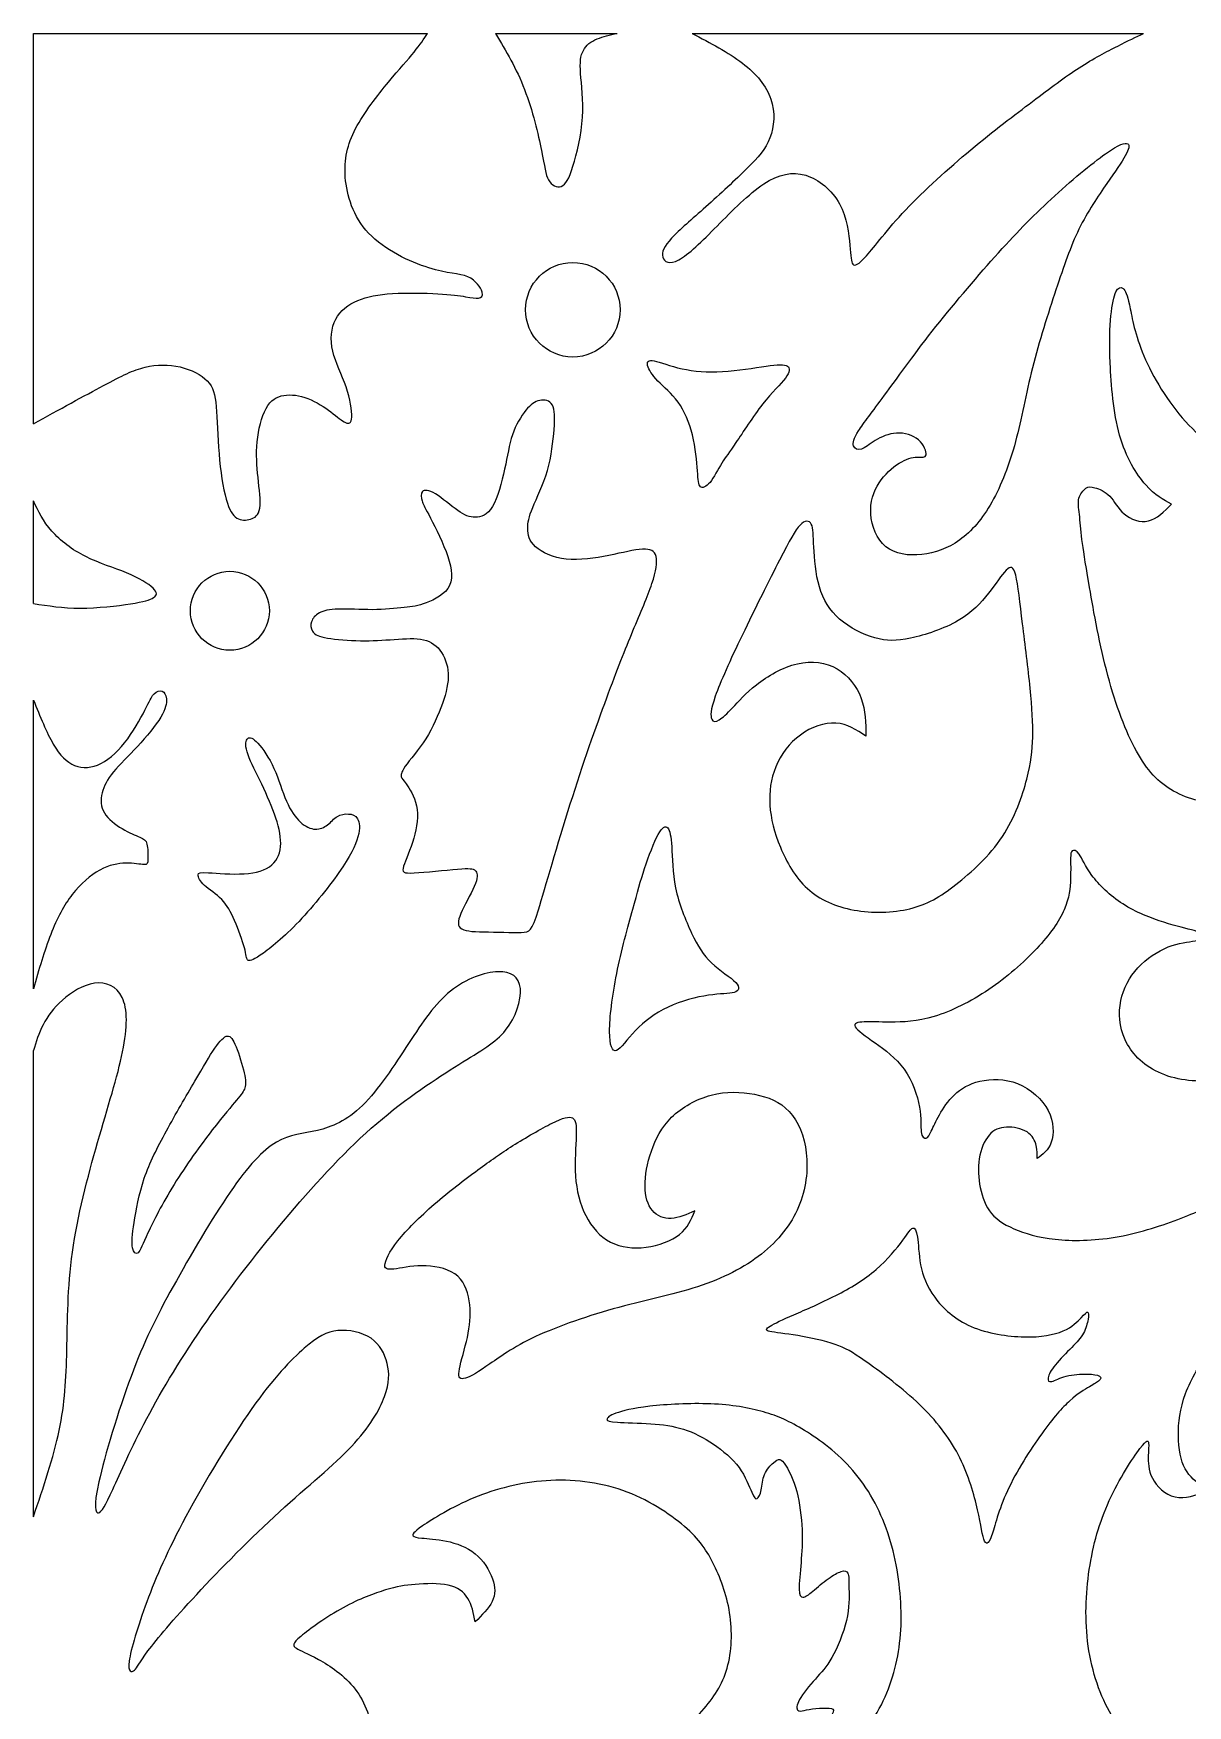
# Model space of a CAD drawing. Header units: millimetres. Extents: x 142 to 455, y 14 to 407.
# Drawn here: x 211.4 to 287.1, y 216.5 to 326.2 of the extents above; entities that cross this region are included whole.
import ezdxf

# ---------------------------------------------------------------- set-up
doc = ezdxf.new("R2010")
doc.units = ezdxf.units.MM
doc.layers.add('Default', color=7, linetype='Continuous')
doc.layers.add('DV1_Layer_1', color=7, linetype='Continuous')

# ---------------------------------------------------------------- blocks, each defined once
blk = doc.blocks.new('SE')
at = {"layer": 'DV1_Layer_1', "color": 7, "linetype": 'Continuous'}
for centre, radius in [((246.79, 308.07), 3.1), ((224.3, 288.33), 2.59)]:
    blk.add_circle(centre, radius, dxfattribs=at)
for points, knots in [([(211.42, 300.59), (211.42, 300.59), (211.42, 326.19), (211.42, 326.19), (237.26, 326.19), (237.26, 326.19)], [0, 0, 0, 0, 0.333333, 0.333333, 1, 1, 1, 1]), ([(211.42, 300.59), (213.11, 301.52), (214.8, 302.45), (216.01, 303.1), (217.23, 303.75), (217.97, 304.12), (218.74, 304.3), (219.51, 304.49), (220.31, 304.49), (221.04, 304.32), (221.77, 304.15), (222.43, 303.8), (222.82, 303.4), (223.21, 302.99), (223.34, 302.52), (223.41, 301.71), (223.48, 300.91), (223.5, 299.76), (223.59, 298.63), (223.68, 297.49), (223.86, 296.36), (224.06, 295.64), (224.26, 294.91), (224.48, 294.58), (224.76, 294.41), (225.04, 294.25), (225.37, 294.25), (225.94, 294.42), (226.18, 294.59), (226.26, 295.06), (226.33, 295.54), (226.23, 296.31), (226.07, 297.83), (226.01, 298.59), (226.09, 299.4), (226.17, 300.21), (226.38, 301.06), (226.68, 301.6), (226.98, 302.15), (227.37, 302.38), (227.84, 302.45), (228.31, 302.53), (228.87, 302.46), (229.42, 302.25), (229.97, 302.03), (230.51, 301.68), (231.35, 301.05), (231.65, 300.78), (232.11, 300.56), (232.27, 300.62), (232.29, 301.03), (232.31, 301.45), (232.2, 302.22), (231.65, 303.79), (231.22, 304.59), (231.05, 305.36), (230.87, 306.13), (230.94, 306.87), (231.24, 307.45), (231.54, 308.02), (232.07, 308.42), (232.69, 308.68), (233.31, 308.94), (234.02, 309.07), (234.97, 309.13), (235.91, 309.19), (237.08, 309.17), (237.94, 309.12), (238.81, 309.07), (239.36, 308.99), (240.16, 308.86), (240.41, 308.82), (240.6, 308.84), (240.79, 308.86), (240.93, 308.94), (240.85, 309.23), (240.76, 309.52), (240.45, 310), (239.9, 310.23), (239.35, 310.46), (238.56, 310.43), (237.34, 310.82), (236.11, 311.2), (234.44, 312), (233.4, 313.09), (232.37, 314.19), (231.97, 315.57), (231.87, 316.75), (231.78, 317.93), (232, 318.9), (232.55, 319.95), (233.1, 321), (233.98, 322.13), (235.42, 323.87), (235.98, 324.48), (236.38, 324.97), (236.78, 325.46), (237.02, 325.83), (237.26, 326.19)], [0, 0, 0, 0, 0.027778, 0.027778, 0.027778, 0.055556, 0.055556, 0.055556, 0.083333, 0.083333, 0.083333, 0.111111, 0.111111, 0.111111, 0.138889, 0.138889, 0.138889, 0.166667, 0.166667, 0.166667, 0.194444, 0.194444, 0.194444, 0.222222, 0.222222, 0.222222, 0.25, 0.25, 0.277778, 0.277778, 0.277778, 0.305556, 0.305556, 0.333333, 0.333333, 0.333333, 0.361111, 0.361111, 0.361111, 0.388889, 0.388889, 0.388889, 0.416667, 0.416667, 0.416667, 0.444444, 0.444444, 0.472222, 0.472222, 0.5, 0.5, 0.5, 0.527778, 0.527778, 0.555556, 0.555556, 0.555556, 0.583333, 0.583333, 0.583333, 0.611111, 0.611111, 0.611111, 0.638889, 0.638889, 0.638889, 0.666667, 0.666667, 0.666667, 0.694444, 0.694444, 0.722222, 0.722222, 0.722222, 0.75, 0.75, 0.75, 0.777778, 0.777778, 0.777778, 0.805556, 0.805556, 0.805556, 0.833333, 0.833333, 0.833333, 0.861111, 0.861111, 0.861111, 0.888889, 0.888889, 0.888889, 0.916667, 0.916667, 0.944444, 0.944444, 0.944444, 1, 1, 1, 1]), ([(241.72, 326.19), (242.41, 325.04), (243.09, 323.89), (243.62, 322.52), (244.15, 321.15), (244.52, 319.57), (244.73, 318.51), (244.95, 317.46), (245, 316.93), (245.2, 316.58), (245.4, 316.23), (245.75, 316.06), (246.03, 316.16), (246.32, 316.27), (246.55, 316.66), (246.8, 317.48), (247.06, 318.3), (247.35, 319.55), (247.42, 320.69), (247.49, 321.83), (247.35, 322.84), (247.3, 323.57), (247.25, 324.3), (247.29, 324.74), (247.48, 325.08), (247.66, 325.42), (247.99, 325.67), (248.38, 325.83), (248.77, 326), (249.23, 326.1), (249.69, 326.19)], [0, 0, 0, 0, 0.090909, 0.090909, 0.090909, 0.181818, 0.181818, 0.181818, 0.272727, 0.272727, 0.272727, 0.363636, 0.363636, 0.363636, 0.454545, 0.454545, 0.454545, 0.545455, 0.545455, 0.545455, 0.636364, 0.636364, 0.636364, 0.727273, 0.727273, 0.727273, 0.818182, 0.818182, 0.818182, 1, 1, 1, 1]), ([(254.62, 326.19), (255.8, 325.57), (256.99, 324.95), (257.91, 324.24), (258.83, 323.54), (259.48, 322.75), (259.78, 321.89), (260.07, 321.03), (260, 320.08), (259.72, 319.35), (259.44, 318.61), (258.96, 318.08), (258.21, 317.34), (257.46, 316.6), (256.44, 315.64), (255.52, 314.82), (254.6, 314), (253.77, 313.31), (253.27, 312.77), (252.77, 312.23), (252.6, 311.83), (252.69, 311.52), (252.77, 311.22), (253.12, 311), (254.36, 311.67), (255.26, 312.56), (256.25, 313.56), (257.24, 314.56), (258.33, 315.67), (259.31, 316.32), (260.3, 316.97), (261.18, 317.16), (262.06, 316.89), (262.93, 316.63), (263.78, 315.91), (264.28, 315.01), (264.77, 314.11), (264.9, 313.03), (264.96, 312.3), (265.03, 311.57), (265.03, 311.2), (265.27, 310.92), (265.51, 311), (266.05, 311.61), (266.58, 312.21), (267.41, 313.34), (268.62, 314.62), (269.82, 315.9), (271.41, 317.33), (272.89, 318.56), (274.38, 319.8), (275.76, 320.84), (276.93, 321.73), (278.11, 322.61), (279.06, 323.34), (279.99, 323.94), (280.92, 324.54), (281.82, 325.01), (282.52, 325.36), (283.22, 325.72), (283.72, 325.95), (284.22, 326.19)], [0, 0, 0, 0, 0.045455, 0.045455, 0.045455, 0.090909, 0.090909, 0.090909, 0.136364, 0.136364, 0.136364, 0.181818, 0.181818, 0.181818, 0.227273, 0.227273, 0.227273, 0.272727, 0.272727, 0.272727, 0.318182, 0.318182, 0.318182, 0.363636, 0.363636, 0.409091, 0.409091, 0.409091, 0.454545, 0.454545, 0.454545, 0.5, 0.5, 0.5, 0.545455, 0.545455, 0.545455, 0.590909, 0.590909, 0.590909, 0.636364, 0.636364, 0.681818, 0.681818, 0.681818, 0.727273, 0.727273, 0.727273, 0.772727, 0.772727, 0.772727, 0.818182, 0.818182, 0.818182, 0.863636, 0.863636, 0.863636, 0.909091, 0.909091, 0.909091, 1, 1, 1, 1]), ([(274.46, 311.54), (273.15, 310.07), (271.64, 308.29), (270.36, 306.66), (269.08, 305.03), (268.04, 303.56), (267.23, 302.46), (266.42, 301.36), (265.85, 300.63), (265.53, 300.13), (265.21, 299.62), (265.14, 299.33), (265.2, 299.14), (265.27, 298.95), (265.47, 298.85), (265.71, 298.93), (265.95, 299.01), (266.24, 299.26), (266.62, 299.5), (267.01, 299.73), (267.5, 299.95), (268.02, 299.98), (268.54, 300.01), (269.1, 299.85), (269.82, 299.22), (269.99, 298.75), (269.92, 298.35), (269.68, 298.42), (269.36, 298.41), (269.04, 298.39), (268.64, 298.29), (268.19, 298.01), (267.74, 297.73), (267.24, 297.28), (266.87, 296.71), (266.51, 296.14), (266.28, 295.45), (266.33, 294.67), (266.38, 293.89), (266.71, 293.02), (267.32, 292.53), (267.92, 292.04), (268.81, 291.92), (270.54, 292.11), (271.38, 292.41), (272.16, 292.97), (272.94, 293.54), (273.65, 294.36), (274.27, 295.46), (274.89, 296.56), (275.42, 297.93), (276.22, 300.92), (276.49, 302.53), (276.93, 304.26), (277.36, 305.99), (277.96, 307.83), (278.99, 310.94), (279.42, 312.21), (279.98, 313.36), (280.55, 314.51), (281.25, 315.54), (281.8, 316.35), (282.36, 317.16), (282.78, 317.74), (283.02, 318.17), (283.26, 318.6), (283.33, 318.87), (283.02, 319.04), (282.63, 318.94), (280.83, 317.67), (279.42, 316.5), (278.16, 315.33), (276.89, 314.17), (275.78, 313.01), (274.46, 311.54)], [0, 0, 0, 0, 0.035714, 0.035714, 0.035714, 0.071429, 0.071429, 0.071429, 0.107143, 0.107143, 0.107143, 0.142857, 0.142857, 0.142857, 0.178571, 0.178571, 0.178571, 0.214286, 0.214286, 0.214286, 0.25, 0.25, 0.25, 0.285714, 0.285714, 0.321429, 0.321429, 0.357143, 0.357143, 0.357143, 0.392857, 0.392857, 0.392857, 0.428571, 0.428571, 0.428571, 0.464286, 0.464286, 0.464286, 0.5, 0.5, 0.5, 0.535714, 0.535714, 0.571429, 0.571429, 0.571429, 0.607143, 0.607143, 0.607143, 0.642857, 0.642857, 0.678571, 0.678571, 0.678571, 0.714286, 0.714286, 0.75, 0.75, 0.75, 0.785714, 0.785714, 0.785714, 0.821429, 0.821429, 0.821429, 0.857143, 0.857143, 0.892857, 0.892857, 0.928571, 0.928571, 0.928571, 1, 1, 1, 1]), ([(299.06, 279.09), (298.87, 280.37), (298.68, 281.66), (298.28, 282.78), (297.88, 283.91), (297.28, 284.88), (296.63, 285.55), (295.98, 286.23), (295.28, 286.6), (294.32, 286.8), (293.36, 287.01), (292.13, 287.05), (291.23, 286.96), (290.33, 286.87), (289.76, 286.64), (289.24, 286.21), (288.72, 285.78), (288.24, 285.15), (288.09, 284.45), (287.94, 283.74), (288.12, 282.95), (288.29, 282.17), (288.76, 282.67), (289.23, 283.17), (289.89, 283.33), (290.56, 283.48), (291.41, 283.3), (292.57, 282.76), (292.87, 282.4), (293.26, 281), (293.34, 279.96), (293.05, 279.04), (292.76, 278.11), (292.09, 277.31), (290.74, 276.13), (290.07, 275.74), (289.13, 275.72), (288.19, 275.69), (286.97, 276.02), (286, 276.61), (285.03, 277.2), (284.3, 278.06), (283.62, 279.37), (282.93, 280.68), (282.29, 282.46), (281.78, 284.45), (281.26, 286.44), (280.88, 288.65), (280.63, 290.13), (280.38, 291.61), (280.26, 292.35), (280.18, 293), (280.1, 293.65), (280.06, 294.21), (280.01, 294.65), (279.96, 295.09), (279.9, 295.42), (279.98, 295.71), (280.05, 295.99), (280.25, 296.24), (280.6, 296.48), (280.76, 296.48), (281.3, 296.32), (281.69, 296.16), (282, 295.84), (282.3, 295.52), (282.53, 295.04), (283.37, 294.32), (283.99, 294.09), (285.09, 294.35), (285.57, 294.84), (286.06, 295.32), (285.52, 295.61), (284.97, 295.89), (283.75, 297.28), (283.06, 298.38), (282.65, 299.85), (282.23, 301.32), (282.09, 303.16), (282.03, 304.56), (281.98, 305.96), (282, 306.92), (282.08, 307.67), (282.15, 308.42), (282.26, 308.96), (282.55, 309.54), (282.72, 309.59), (283.02, 309.34), (283.15, 309.06), (283.43, 307.72), (283.59, 306.66), (284.13, 305.31), (284.67, 303.96), (285.6, 302.32), (286.75, 300.99), (287.9, 299.66), (289.27, 298.65), (292.3, 296.52), (293.96, 295.41), (295.2, 294.41), (296.44, 293.42), (297.27, 292.55), (297.77, 291.79), (298.27, 291.02), (298.44, 290.37), (298.6, 289.68), (298.76, 289), (298.91, 288.28), (299.06, 287.57)], [0, 0, 0, 0, 0.02439, 0.02439, 0.02439, 0.04878, 0.04878, 0.04878, 0.073171, 0.073171, 0.073171, 0.097561, 0.097561, 0.097561, 0.121951, 0.121951, 0.121951, 0.146341, 0.146341, 0.146341, 0.170732, 0.170732, 0.170732, 0.195122, 0.195122, 0.195122, 0.219512, 0.219512, 0.243902, 0.243902, 0.268293, 0.268293, 0.268293, 0.292683, 0.292683, 0.317073, 0.317073, 0.317073, 0.341463, 0.341463, 0.341463, 0.365854, 0.365854, 0.365854, 0.390244, 0.390244, 0.390244, 0.414634, 0.414634, 0.414634, 0.439024, 0.439024, 0.439024, 0.463415, 0.463415, 0.463415, 0.487805, 0.487805, 0.487805, 0.512195, 0.512195, 0.536585, 0.536585, 0.560976, 0.560976, 0.560976, 0.585366, 0.585366, 0.609756, 0.609756, 0.634146, 0.634146, 0.634146, 0.658537, 0.658537, 0.682927, 0.682927, 0.682927, 0.707317, 0.707317, 0.707317, 0.731707, 0.731707, 0.731707, 0.756098, 0.756098, 0.780488, 0.780488, 0.804878, 0.804878, 0.829268, 0.829268, 0.829268, 0.853659, 0.853659, 0.853659, 0.878049, 0.878049, 0.902439, 0.902439, 0.902439, 0.926829, 0.926829, 0.926829, 0.95122, 0.95122, 0.95122, 1, 1, 1, 1]), ([(257.49, 299.36), (257.94, 300.02), (258.61, 301.08), (259.23, 301.87), (259.86, 302.66), (260.43, 303.19), (260.73, 303.59), (261.03, 303.99), (261.06, 304.26), (260.86, 304.38), (260.66, 304.5), (260.23, 304.47), (259.46, 304.37), (258.7, 304.26), (257.6, 304.08), (256.61, 304.02), (255.61, 303.96), (254.73, 304.03), (253.95, 304.2), (253.17, 304.37), (252.5, 304.65), (252.12, 304.72), (251.73, 304.79), (251.63, 304.66), (251.76, 304.16), (251.99, 303.79), (252.74, 303), (253.27, 302.59), (253.69, 302.01), (254.12, 301.43), (254.43, 300.69), (254.63, 299.86), (254.83, 299.03), (254.92, 298.12), (254.96, 297.51), (255.01, 296.89), (255.03, 296.58), (255.16, 296.46), (255.29, 296.35), (255.53, 296.44), (255.79, 296.75), (256.04, 297.06), (256.31, 297.61), (256.56, 298.01), (256.81, 298.42), (257.04, 298.69), (257.49, 299.36)], [0, 0, 0, 0, 0.058824, 0.058824, 0.058824, 0.117647, 0.117647, 0.117647, 0.176471, 0.176471, 0.176471, 0.235294, 0.235294, 0.235294, 0.294118, 0.294118, 0.294118, 0.352941, 0.352941, 0.352941, 0.411765, 0.411765, 0.411765, 0.470588, 0.470588, 0.529412, 0.529412, 0.588235, 0.588235, 0.588235, 0.647059, 0.647059, 0.647059, 0.705882, 0.705882, 0.705882, 0.764706, 0.764706, 0.764706, 0.823529, 0.823529, 0.823529, 0.882353, 0.882353, 0.882353, 1, 1, 1, 1]), ([(249.01, 282.61), (248.32, 280.73), (247.46, 278.3), (245.79, 273.02), (244.98, 270.16), (244.08, 267.28), (243.99, 267.25), (243.41, 267.24), (242.83, 267.23), (241.76, 267.25), (240.96, 267.27), (240.16, 267.29), (239.64, 267.32), (239.41, 267.53), (239.19, 267.73), (239.36, 268.5), (240.22, 269.96), (240.41, 270.45), (240.59, 270.93), (240.53, 271.17), (240.39, 271.3), (240.25, 271.43), (240.02, 271.45), (238.45, 271.32), (237.11, 271.17), (236.39, 271.14), (235.67, 271.1), (235.57, 271.17), (235.69, 271.57), (235.81, 271.96), (236.15, 272.67), (236.58, 274.14), (236.67, 274.9), (236.41, 276.17), (236.07, 276.69), (235.86, 276.97), (235.65, 277.26), (235.58, 277.31), (235.54, 277.43), (235.51, 277.54), (235.51, 277.71), (235.8, 278.13), (236.09, 278.54), (236.68, 279.2), (237.15, 279.94), (237.62, 280.68), (237.98, 281.51), (238.24, 282.25), (238.49, 282.98), (238.65, 283.63), (238.59, 284.81), (238.38, 285.35), (238.07, 285.75), (237.76, 286.14), (237.36, 286.38), (236.81, 286.47), (236.25, 286.55), (235.54, 286.48), (234.81, 286.43), (234.08, 286.38), (233.34, 286.35), (232.57, 286.37), (231.8, 286.4), (231, 286.47), (230.5, 286.57), (230.01, 286.68), (229.82, 286.82), (229.72, 287), (229.61, 287.18), (229.58, 287.4), (229.73, 287.82), (229.9, 288.04), (230.44, 288.34), (230.81, 288.42), (231.42, 288.44), (232.02, 288.45), (232.87, 288.4), (233.65, 288.4), (234.44, 288.41), (235.17, 288.48), (236.27, 288.6), (236.64, 288.64), (237.72, 289.05), (238.44, 289.42), (238.98, 290.57), (238.81, 291.34), (238.14, 293.09), (237.64, 294.08), (237.05, 295.19), (236.97, 295.32), (236.84, 295.74), (236.75, 296.31), (237.35, 296.25), (237.79, 295.99), (238.22, 295.72), (238.79, 295.22), (239.24, 294.91), (239.69, 294.59), (240.02, 294.46), (240.76, 294.46), (241.18, 294.59), (241.52, 295.16), (241.86, 295.74), (242.13, 296.75), (242.51, 298.49), (242.61, 299.22), (242.83, 299.87), (243.05, 300.52), (243.39, 301.09), (243.71, 301.48), (244.02, 301.86), (244.31, 302.06), (244.93, 302.19), (245.28, 302.12), (245.45, 301.82), (245.62, 301.52), (245.62, 300.99), (245.5, 299.46), (245.39, 298.46), (244.85, 296.59), (244.42, 295.72), (244.16, 295.1), (243.91, 294.48), (243.82, 294.11), (243.83, 293.72), (243.83, 293.32), (243.93, 292.91), (244.35, 292.53), (244.76, 292.15), (245.49, 291.81), (247.23, 291.62), (248.25, 291.78), (249.15, 291.96), (250.05, 292.14), (250.83, 292.34), (251.36, 292.37), (251.89, 292.39), (252.16, 292.25), (252.25, 291.89), (252.34, 291.52), (252.26, 290.94), (251.7, 289.28), (251.23, 288.21), (250.73, 287.01), (250.23, 285.81), (249.7, 284.48), (249.01, 282.61)], [0, 0, 0, 0, 0.017241, 0.017241, 0.034483, 0.034483, 0.051724, 0.051724, 0.051724, 0.068966, 0.068966, 0.068966, 0.086207, 0.086207, 0.086207, 0.103448, 0.12069, 0.12069, 0.12069, 0.137931, 0.137931, 0.137931, 0.155172, 0.155172, 0.172414, 0.172414, 0.172414, 0.189655, 0.189655, 0.189655, 0.206897, 0.206897, 0.224138, 0.224138, 0.241379, 0.241379, 0.241379, 0.258621, 0.258621, 0.258621, 0.275862, 0.275862, 0.275862, 0.293103, 0.293103, 0.293103, 0.310345, 0.310345, 0.310345, 0.327586, 0.327586, 0.344828, 0.344828, 0.344828, 0.362069, 0.362069, 0.362069, 0.37931, 0.37931, 0.37931, 0.396552, 0.396552, 0.396552, 0.413793, 0.413793, 0.413793, 0.431034, 0.431034, 0.431034, 0.448276, 0.448276, 0.465517, 0.465517, 0.482759, 0.482759, 0.482759, 0.5, 0.5, 0.5, 0.517241, 0.517241, 0.534483, 0.534483, 0.551724, 0.551724, 0.568966, 0.568966, 0.586207, 0.586207, 0.603448, 0.603448, 0.62069, 0.637931, 0.637931, 0.637931, 0.655172, 0.655172, 0.655172, 0.672414, 0.672414, 0.689655, 0.689655, 0.689655, 0.706897, 0.706897, 0.724138, 0.724138, 0.724138, 0.741379, 0.741379, 0.741379, 0.758621, 0.758621, 0.775862, 0.775862, 0.775862, 0.793103, 0.793103, 0.810345, 0.810345, 0.827586, 0.827586, 0.827586, 0.844828, 0.844828, 0.844828, 0.862069, 0.862069, 0.862069, 0.87931, 0.87931, 0.896552, 0.896552, 0.896552, 0.913793, 0.913793, 0.913793, 0.931034, 0.931034, 0.931034, 0.948276, 0.948276, 0.965517, 0.965517, 0.965517, 1, 1, 1, 1]), ([(211.42, 288.81), (212.38, 288.65), (213.34, 288.5), (215.62, 288.5), (216.93, 288.65), (218.66, 288.92), (219.07, 289.04), (219.3, 289.19), (219.53, 289.34), (219.57, 289.52), (219.27, 289.81), (218.97, 290.1), (218.33, 290.48), (216.72, 291.15), (215.74, 291.44), (213.97, 292.32), (213.17, 292.92), (212.62, 293.56), (212.06, 294.19), (211.74, 294.86), (211.42, 295.54)], [0, 0, 0, 0, 0.111111, 0.111111, 0.222222, 0.222222, 0.333333, 0.333333, 0.333333, 0.444444, 0.444444, 0.444444, 0.555556, 0.555556, 0.666667, 0.666667, 0.777778, 0.777778, 0.777778, 1, 1, 1, 1]), ([(276.56, 277.29), (276.28, 276.2), (275.79, 274.77), (274.96, 273.52), (274.12, 272.26), (272.94, 271.17), (271.91, 270.37), (270.88, 269.57), (270.01, 269.06), (268.9, 268.79), (267.78, 268.52), (266.42, 268.49), (265.23, 268.7), (264.03, 268.92), (262.98, 269.37), (261.37, 270.85), (260.8, 271.86), (260.4, 272.82), (260, 273.79), (259.77, 274.7), (259.71, 275.58), (259.66, 276.46), (259.77, 277.3), (260.44, 278.9), (261, 279.66), (261.71, 280.18), (262.43, 280.71), (263.3, 281.01), (264.04, 280.96), (264.78, 280.91), (265.4, 280.51), (266.01, 280.11), (266, 280.96), (265.98, 281.8), (265.7, 282.58), (265.41, 283.37), (264.85, 284.1), (264.12, 284.53), (263.38, 284.95), (262.47, 285.08), (260.56, 284.63), (259.56, 284.04), (258.83, 283.48), (258.1, 282.91), (257.64, 282.37), (256.9, 281.57), (256.61, 281.31), (256.39, 281.18), (256.16, 281.04), (255.81, 281.01), (255.81, 281.81), (256.46, 283.64), (257.1, 285.07), (257.91, 286.75), (258.71, 288.42), (259.68, 290.35), (260.35, 291.65), (261.01, 292.95), (261.37, 293.62), (261.69, 293.95), (262.01, 294.28), (262.3, 294.26), (262.43, 294.01), (262.57, 293.75), (262.55, 293.25), (262.59, 292.5), (262.63, 291.75), (262.71, 290.75), (263.21, 289.05), (263.63, 288.35), (264.94, 287.21), (265.84, 286.77), (266.6, 286.55), (267.37, 286.33), (268, 286.33), (268.94, 286.53), (269.88, 286.74), (271.14, 287.15), (272.06, 287.68), (272.98, 288.21), (273.56, 288.85), (274.54, 290.1), (274.92, 290.69), (275.21, 290.99), (275.49, 291.28), (275.68, 291.27), (275.84, 290.66), (275.99, 290.05), (276.12, 288.85), (276.28, 287.47), (276.45, 286.1), (276.65, 284.54), (276.78, 283.25), (276.91, 281.96), (276.96, 280.93), (276.95, 280.03), (276.93, 279.14), (276.85, 278.39), (276.56, 277.29)], [0, 0, 0, 0, 0.027027, 0.027027, 0.027027, 0.054054, 0.054054, 0.054054, 0.081081, 0.081081, 0.081081, 0.108108, 0.108108, 0.108108, 0.135135, 0.135135, 0.162162, 0.162162, 0.162162, 0.189189, 0.189189, 0.189189, 0.216216, 0.216216, 0.243243, 0.243243, 0.243243, 0.27027, 0.27027, 0.27027, 0.297297, 0.297297, 0.297297, 0.324324, 0.324324, 0.324324, 0.351351, 0.351351, 0.351351, 0.378378, 0.378378, 0.405405, 0.405405, 0.405405, 0.432432, 0.432432, 0.459459, 0.459459, 0.459459, 0.486486, 0.513514, 0.513514, 0.540541, 0.540541, 0.540541, 0.567568, 0.567568, 0.567568, 0.594595, 0.594595, 0.594595, 0.621622, 0.621622, 0.621622, 0.648649, 0.648649, 0.648649, 0.675676, 0.675676, 0.702703, 0.702703, 0.72973, 0.72973, 0.72973, 0.756757, 0.756757, 0.756757, 0.783784, 0.783784, 0.783784, 0.810811, 0.810811, 0.837838, 0.837838, 0.837838, 0.864865, 0.864865, 0.864865, 0.891892, 0.891892, 0.891892, 0.918919, 0.918919, 0.918919, 0.945946, 0.945946, 0.945946, 1, 1, 1, 1]), ([(211.42, 282.47), (211.85, 281.4), (212.29, 280.33), (212.72, 279.58), (213.16, 278.83), (213.6, 278.4), (214.12, 278.19), (214.65, 277.99), (215.25, 278), (215.85, 278.31), (216.46, 278.61), (217.07, 279.21), (218.13, 280.66), (218.57, 281.5), (218.84, 282.02), (219.1, 282.54), (219.19, 282.74), (219.49, 283.03), (219.7, 283.11), (219.86, 283.06), (220.01, 283.01), (220.11, 282.83), (220.14, 282.55), (220.16, 282.27), (220.1, 281.9), (219.77, 281.35), (219.44, 280.8), (218.84, 280.07), (217.66, 278.8), (217.07, 278.26), (216.67, 277.76), (216.26, 277.27), (216.03, 276.83), (215.92, 276.38), (215.82, 275.93), (215.83, 275.47), (216.07, 275.07), (216.32, 274.66), (216.79, 274.3), (217.24, 274.04), (217.69, 273.77), (218.12, 273.6), (218.67, 273.36), (218.8, 273.29), (218.93, 272.76), (218.93, 272.3), (218.92, 272.03), (218.92, 271.76), (218.9, 271.67), (218.67, 271.68), (218.44, 271.69), (218, 271.79), (217.49, 271.78), (216.97, 271.77), (216.39, 271.66), (215.16, 270.99), (214.52, 270.43), (213.42, 269.02), (212.96, 268.16), (212.55, 267.1), (212.14, 266.05), (211.78, 264.79), (211.42, 263.53)], [0, 0, 0, 0, 0.041667, 0.041667, 0.041667, 0.083333, 0.083333, 0.083333, 0.125, 0.125, 0.125, 0.166667, 0.166667, 0.208333, 0.208333, 0.208333, 0.25, 0.25, 0.291667, 0.291667, 0.291667, 0.333333, 0.333333, 0.333333, 0.375, 0.375, 0.375, 0.416667, 0.416667, 0.458333, 0.458333, 0.458333, 0.5, 0.5, 0.5, 0.541667, 0.541667, 0.541667, 0.583333, 0.583333, 0.583333, 0.625, 0.625, 0.666667, 0.666667, 0.708333, 0.708333, 0.708333, 0.75, 0.75, 0.75, 0.791667, 0.791667, 0.791667, 0.833333, 0.833333, 0.875, 0.875, 0.916667, 0.916667, 0.916667, 1, 1, 1, 1]), ([(226.26, 277.22), (226.61, 276.5), (226.97, 275.72), (227.23, 275), (227.48, 274.29), (227.64, 273.64), (227.63, 272.5), (227.45, 272), (227.05, 271.66), (226.66, 271.32), (226.03, 271.13), (225.23, 271.08), (224.43, 271.03), (223.46, 271.12), (222.36, 271.17), (222.23, 271.15), (222.21, 270.86), (222.33, 270.6), (222.63, 270.32), (222.93, 270.05), (223.41, 269.75), (224.13, 269.02), (224.36, 268.59), (224.86, 267.43), (225.13, 266.7), (225.26, 266.23), (225.38, 265.75), (225.37, 265.52), (225.46, 265.43), (225.56, 265.33), (225.76, 265.38), (226.81, 266.09), (227.67, 266.76), (228.65, 267.77), (229.63, 268.77), (230.72, 270.12), (231.45, 271.16), (232.18, 272.2), (232.54, 272.94), (232.7, 273.51), (232.85, 274.07), (232.81, 274.46), (232.67, 274.69), (232.54, 274.92), (232.31, 274.99), (232.07, 275), (231.82, 275.02), (231.57, 274.97), (231.35, 274.84), (231.12, 274.7), (230.94, 274.47), (230.71, 274.29), (230.48, 274.12), (230.21, 273.99), (229.9, 274), (229.6, 274.02), (229.25, 274.17), (228.93, 274.47), (228.6, 274.77), (228.28, 275.22), (228.01, 275.84), (227.74, 276.47), (227.51, 277.29), (227.19, 277.99), (226.87, 278.7), (226.45, 279.3), (225.83, 279.98), (225.61, 280.07), (225.48, 279.96), (225.34, 279.86), (225.28, 279.56), (225.43, 279.08), (225.57, 278.6), (225.91, 277.94), (226.26, 277.22)], [0, 0, 0, 0, 0.035714, 0.035714, 0.035714, 0.071429, 0.071429, 0.107143, 0.107143, 0.107143, 0.142857, 0.142857, 0.142857, 0.178571, 0.178571, 0.214286, 0.214286, 0.25, 0.25, 0.25, 0.285714, 0.285714, 0.321429, 0.321429, 0.357143, 0.357143, 0.357143, 0.392857, 0.392857, 0.392857, 0.428571, 0.428571, 0.464286, 0.464286, 0.464286, 0.5, 0.5, 0.5, 0.535714, 0.535714, 0.535714, 0.571429, 0.571429, 0.571429, 0.607143, 0.607143, 0.607143, 0.642857, 0.642857, 0.642857, 0.678571, 0.678571, 0.678571, 0.714286, 0.714286, 0.714286, 0.75, 0.75, 0.75, 0.785714, 0.785714, 0.785714, 0.821429, 0.821429, 0.821429, 0.857143, 0.857143, 0.892857, 0.892857, 0.892857, 0.928571, 0.928571, 0.928571, 1, 1, 1, 1]), ([(250.72, 268.75), (250.4, 267.61), (249.97, 266.03), (249.67, 264.54), (249.37, 263.05), (249.03, 260.25), (249.37, 259.39), (249.66, 259.49), (249.94, 259.59), (250.34, 260.22), (250.9, 260.81), (251.46, 261.39), (252.89, 262.48), (254.89, 263), (255.68, 263.11), (256.47, 263.23), (257.04, 263.2), (257.37, 263.3), (257.7, 263.4), (257.78, 263.63), (257.47, 263.96), (257.15, 264.29), (255.72, 265.14), (254.98, 266.35), (254.58, 267.19), (254.18, 268.03), (253.75, 269.12), (253.53, 270.15), (253.32, 271.18), (253.32, 272.16), (253.28, 272.84), (253.23, 273.53), (253.15, 273.93), (253.01, 274.09), (252.86, 274.25), (252.66, 274.16), (252.39, 273.66), (252.12, 273.16), (251.77, 272.24), (251.5, 271.43), (251.23, 270.61), (251.03, 269.89), (250.72, 268.75)], [0, 0, 0, 0, 0.058824, 0.058824, 0.058824, 0.117647, 0.176471, 0.176471, 0.176471, 0.235294, 0.235294, 0.235294, 0.294118, 0.352941, 0.352941, 0.352941, 0.411765, 0.411765, 0.411765, 0.470588, 0.470588, 0.470588, 0.529412, 0.588235, 0.588235, 0.588235, 0.647059, 0.647059, 0.647059, 0.705882, 0.705882, 0.705882, 0.764706, 0.764706, 0.764706, 0.823529, 0.823529, 0.823529, 0.882353, 0.882353, 0.882353, 1, 1, 1, 1]), ([(286.9, 248.58), (285.75, 248.13), (284.32, 247.63), (281.46, 247.06), (280.03, 246.98), (278.86, 247.07), (277.68, 247.15), (276.75, 247.4), (275.24, 247.98), (274.65, 248.33), (273.85, 249.27), (273.64, 249.87), (273.51, 250.5), (273.38, 251.12), (273.34, 251.78), (273.54, 253.01), (273.78, 253.58), (274.39, 254.3), (274.76, 254.44), (275.68, 254.48), (276.22, 254.38), (276.93, 253.92), (277.11, 253.57), (277.18, 253.25), (277.26, 252.94), (277.25, 252.67), (277.23, 252.4), (277.61, 252.67), (277.98, 252.94), (278.16, 253.47), (278.35, 254.01), (278.35, 254.81), (277.58, 256.29), (276.81, 256.98), (275.96, 257.32), (275.12, 257.65), (274.21, 257.64), (272.77, 257.31), (272.24, 256.99), (271.39, 256.19), (271.08, 255.71), (270.84, 255.28), (270.59, 254.85), (270.42, 254.48), (270.17, 253.94), (270.08, 253.77), (269.84, 253.71), (269.68, 253.82), (269.59, 254.48), (269.67, 255.02), (269.39, 256.54), (269.05, 257.51), (268.52, 258.26), (267.98, 259.01), (267.25, 259.54), (266.62, 259.99), (265.98, 260.44), (265.44, 260.82), (265.18, 261.27), (265.47, 261.35), (266.31, 261.39), (266.87, 261.35), (268.4, 261.35), (269.37, 261.39), (271.61, 262.06), (272.88, 262.69), (275.25, 264.29), (276.35, 265.26), (277.21, 266.18), (278.06, 267.09), (278.68, 267.95), (279.35, 269.49), (279.46, 270.86), (279.42, 272.27), (279.45, 272.53), (279.54, 272.59), (279.63, 272.64), (279.81, 272.63), (279.99, 272.37), (280.18, 272.1), (280.38, 271.59), (281.29, 270.36), (282, 269.65), (282.86, 269.1), (283.72, 268.55), (284.72, 268.16), (285.55, 267.9), (286.39, 267.63), (287.06, 267.49), (287.54, 267.35), (288.03, 267.22), (288.33, 267.09), (288.34, 266.98), (288.34, 266.86), (288.06, 266.76), (287.15, 266.6), (286.52, 266.55), (285.83, 266.28), (285.15, 266), (284.4, 265.52), (283.84, 264.91), (283.28, 264.31), (282.89, 263.58), (282.73, 262.76), (282.56, 261.95), (282.62, 261.05), (283.01, 260.2), (283.4, 259.35), (284.13, 258.55), (285.19, 258.06), (286.25, 257.57), (287.63, 257.38), (288.69, 257.54), (289.76, 257.71), (290.5, 258.22), (291.39, 259.42), (291.67, 260.79), (291.3, 261.65), (291.21, 262.32), (291.31, 262.56), (291.77, 262.83), (292.13, 262.86), (292.51, 262.61), (292.89, 262.36), (293.29, 261.83), (294, 260.61), (294.31, 259.91), (294.43, 258.99), (294.54, 258.07), (294.46, 256.92), (294.01, 255.74), (293.57, 254.57), (292.77, 253.35), (292.01, 252.36), (291.24, 251.37), (290.52, 250.6), (289.72, 250.01), (288.92, 249.43), (288.04, 249.03), (286.9, 248.58)], [0, 0, 0, 0, 0.017241, 0.017241, 0.034483, 0.034483, 0.034483, 0.051724, 0.051724, 0.068966, 0.068966, 0.086207, 0.086207, 0.086207, 0.103448, 0.103448, 0.12069, 0.12069, 0.137931, 0.137931, 0.155172, 0.155172, 0.172414, 0.172414, 0.172414, 0.189655, 0.189655, 0.189655, 0.206897, 0.206897, 0.206897, 0.224138, 0.224138, 0.241379, 0.241379, 0.241379, 0.258621, 0.258621, 0.275862, 0.275862, 0.293103, 0.293103, 0.293103, 0.310345, 0.310345, 0.327586, 0.327586, 0.344828, 0.344828, 0.362069, 0.362069, 0.37931, 0.37931, 0.37931, 0.396552, 0.396552, 0.396552, 0.413793, 0.413793, 0.431034, 0.431034, 0.448276, 0.448276, 0.465517, 0.465517, 0.482759, 0.482759, 0.5, 0.5, 0.5, 0.517241, 0.517241, 0.534483, 0.551724, 0.568966, 0.568966, 0.568966, 0.586207, 0.586207, 0.586207, 0.603448, 0.603448, 0.62069, 0.62069, 0.62069, 0.637931, 0.637931, 0.637931, 0.655172, 0.655172, 0.655172, 0.672414, 0.672414, 0.672414, 0.689655, 0.689655, 0.706897, 0.706897, 0.706897, 0.724138, 0.724138, 0.724138, 0.741379, 0.741379, 0.741379, 0.758621, 0.758621, 0.758621, 0.775862, 0.775862, 0.775862, 0.793103, 0.793103, 0.793103, 0.810345, 0.810345, 0.827586, 0.844828, 0.844828, 0.862069, 0.862069, 0.87931, 0.87931, 0.87931, 0.896552, 0.896552, 0.913793, 0.913793, 0.913793, 0.931034, 0.931034, 0.931034, 0.948276, 0.948276, 0.948276, 0.965517, 0.965517, 0.965517, 1, 1, 1, 1]), ([(220.58, 244.01), (221.69, 246.03), (223.13, 248.46), (224.31, 250.19), (225.5, 251.92), (226.45, 252.95), (227.35, 253.48), (228.25, 254.01), (229.11, 254.04), (230.04, 254.25), (230.97, 254.47), (231.97, 254.87), (233, 255.89), (234.03, 256.9), (235.09, 258.53), (236.02, 259.95), (236.95, 261.37), (237.75, 262.57), (238.77, 263.38), (239.78, 264.2), (241.01, 264.63), (241.89, 264.66), (242.76, 264.69), (243.27, 264.31), (243.35, 263.56), (243.42, 262.8), (242.67, 260.51), (240.78, 259.48), (239.32, 258.58), (237.87, 257.67), (235.89, 256.39), (233.94, 254.71), (232, 253.04), (230.08, 250.98), (228.18, 248.73), (226.27, 246.48), (224.39, 244.05), (222.78, 241.75), (221.18, 239.44), (219.86, 237.27), (218.85, 235.35), (217.83, 233.43), (216.4, 230.11), (215.63, 228.74), (215.34, 229.54), (215.71, 231.21), (216.09, 232.89), (216.97, 235.84), (217.82, 238.11), (218.66, 240.39), (219.46, 241.99), (220.58, 244.01)], [0, 0, 0, 0, 0.05, 0.05, 0.05, 0.1, 0.1, 0.1, 0.15, 0.15, 0.15, 0.2, 0.2, 0.2, 0.25, 0.25, 0.25, 0.3, 0.3, 0.3, 0.35, 0.35, 0.35, 0.4, 0.4, 0.4, 0.45, 0.5, 0.5, 0.5, 0.55, 0.55, 0.55, 0.6, 0.6, 0.6, 0.65, 0.65, 0.65, 0.7, 0.7, 0.7, 0.75, 0.8, 0.85, 0.85, 0.85, 0.9, 0.9, 0.9, 1, 1, 1, 1]), ([(211.42, 228.91), (212.08, 230.86), (213.39, 234.75), (213.57, 237.95), (213.61, 239.84), (213.65, 241.73), (213.65, 243.91), (213.98, 246.27), (214.31, 248.63), (215.63, 253.72), (216.94, 257.79), (217.27, 259.41), (217.6, 261.02), (217.6, 262.22), (217.24, 262.97), (216.89, 263.71), (216.17, 264), (215.43, 263.9), (214.68, 263.8), (213.91, 263.31), (213.32, 262.8), (212.74, 262.28), (212.34, 261.74), (212.05, 261.18), (211.76, 260.62), (211.59, 260.05), (211.42, 259.48)], [0, 0, 0, 0, 0.090909, 0.181818, 0.181818, 0.181818, 0.272727, 0.272727, 0.272727, 0.363636, 0.454545, 0.454545, 0.454545, 0.545455, 0.545455, 0.545455, 0.636364, 0.636364, 0.636364, 0.727273, 0.727273, 0.727273, 0.818182, 0.818182, 0.818182, 1, 1, 1, 1]), ([(222, 257.47), (221.44, 256.51), (220.74, 255.31), (220.14, 254.22), (219.54, 253.12), (219.04, 252.14), (218.34, 250.08), (218.14, 249.01), (218.02, 248.21), (217.9, 247.41), (217.86, 246.88), (217.92, 246.56), (217.97, 246.23), (218.13, 246.1), (218.28, 246.23), (218.43, 246.37), (218.57, 246.77), (218.93, 247.54), (219.29, 248.31), (219.86, 249.45), (220.64, 250.7), (221.41, 251.95), (222.4, 253.31), (223.9, 255.25), (224.41, 255.84), (224.74, 256.23), (225.07, 256.62), (225.21, 256.82), (225.28, 257.05), (225.36, 257.28), (225.36, 257.54), (225.24, 258.03), (225.13, 258.52), (224.9, 259.25), (224.71, 259.74), (224.51, 260.22), (224.36, 260.46), (224.14, 260.44), (223.93, 260.42), (223.66, 260.14), (223.31, 259.64), (222.97, 259.14), (222.56, 258.42), (222, 257.47)], [0, 0, 0, 0, 0.0625, 0.0625, 0.0625, 0.125, 0.125, 0.1875, 0.1875, 0.1875, 0.25, 0.25, 0.25, 0.3125, 0.3125, 0.3125, 0.375, 0.375, 0.375, 0.4375, 0.4375, 0.4375, 0.5, 0.5, 0.5625, 0.5625, 0.5625, 0.625, 0.625, 0.625, 0.6875, 0.6875, 0.6875, 0.75, 0.75, 0.75, 0.8125, 0.8125, 0.8125, 0.875, 0.875, 0.875, 1, 1, 1, 1]), ([(240.56, 251.66), (239.72, 251.04), (238.66, 250.24), (236.75, 248.58), (235.89, 247.73), (234.75, 246.28), (234.47, 245.7), (234.46, 245.41), (234.45, 245.11), (234.72, 245.11), (235.22, 245.18), (235.71, 245.26), (236.42, 245.4), (237.18, 245.37), (237.94, 245.34), (238.74, 245.14), (239.75, 244.23), (239.96, 243.51), (240.11, 242.11), (240.04, 241.43), (239.71, 239.93), (239.45, 239.12), (239.36, 238.62), (239.26, 238.12), (239.34, 237.93), (239.91, 238.02), (240.41, 238.29), (241.09, 238.76), (241.78, 239.23), (242.65, 239.9), (245.5, 241.29), (247.49, 242), (249.44, 242.54), (251.39, 243.09), (253.3, 243.46), (256.63, 244.54), (258.04, 245.26), (259.16, 246.14), (260.28, 247.03), (261.11, 248.08), (261.6, 249.24), (262.08, 250.4), (262.23, 251.65), (262.1, 252.77), (261.97, 253.88), (261.57, 254.85), (260.98, 255.49), (260.38, 256.14), (259.6, 256.45), (258.71, 256.62), (257.83, 256.79), (256.84, 256.82), (255.87, 256.57), (254.9, 256.31), (253.94, 255.77), (253.27, 255.11), (252.6, 254.45), (252.22, 253.68), (251.67, 252.1), (251.52, 251.28), (251.53, 249.91), (251.7, 249.35), (252.01, 248.99), (252.32, 248.63), (252.76, 248.45), (253.24, 248.48), (253.73, 248.51), (254.26, 248.74), (254.79, 248.97), (254.56, 248.41), (254.33, 247.85), (253.79, 247.43), (253.26, 247), (252.42, 246.7), (250.76, 246.48), (249.95, 246.57), (248.57, 247.28), (248.02, 247.91), (247.25, 249.43), (247.03, 250.31), (246.9, 252.21), (246.99, 253.22), (247.01, 253.91), (247.03, 254.59), (246.99, 254.95), (246.77, 255.07), (246.55, 255.19), (246.15, 255.08), (245.43, 254.72), (244.72, 254.37), (243.69, 253.77), (242.86, 253.25), (242.03, 252.72), (241.41, 252.28), (240.56, 251.66)], [0, 0, 0, 0, 0.027027, 0.027027, 0.054054, 0.054054, 0.081081, 0.081081, 0.081081, 0.108108, 0.108108, 0.108108, 0.135135, 0.135135, 0.135135, 0.162162, 0.162162, 0.189189, 0.189189, 0.216216, 0.216216, 0.243243, 0.243243, 0.243243, 0.27027, 0.27027, 0.297297, 0.297297, 0.297297, 0.324324, 0.324324, 0.351351, 0.351351, 0.351351, 0.378378, 0.378378, 0.405405, 0.405405, 0.405405, 0.432432, 0.432432, 0.432432, 0.459459, 0.459459, 0.459459, 0.486486, 0.486486, 0.486486, 0.513514, 0.513514, 0.513514, 0.540541, 0.540541, 0.540541, 0.567568, 0.567568, 0.567568, 0.594595, 0.594595, 0.621622, 0.621622, 0.648649, 0.648649, 0.648649, 0.675676, 0.675676, 0.675676, 0.702703, 0.702703, 0.702703, 0.72973, 0.72973, 0.72973, 0.756757, 0.756757, 0.783784, 0.783784, 0.810811, 0.810811, 0.837838, 0.837838, 0.864865, 0.864865, 0.864865, 0.891892, 0.891892, 0.891892, 0.918919, 0.918919, 0.918919, 0.945946, 0.945946, 0.945946, 1, 1, 1, 1]), ([(265.97, 239.12), (266.85, 238.5), (268.21, 237.5), (269.32, 236.47), (270.44, 235.43), (271.31, 234.36), (272.58, 232.05), (272.98, 230.8), (273.24, 229.75), (273.49, 228.71), (273.61, 227.85), (273.88, 227.03), (274.04, 227.08), (274.45, 228.23), (274.71, 229.35), (275.29, 230.62), (275.88, 231.89), (276.79, 233.32), (277.54, 234.36), (278.29, 235.4), (278.88, 236.06), (279.39, 236.52), (279.9, 236.99), (280.35, 237.26), (280.67, 237.44), (280.99, 237.63), (281.19, 237.73), (281.3, 237.84), (281.42, 237.94), (281.45, 238.06), (281.33, 238.14), (281.2, 238.22), (280.93, 238.26), (280.53, 238.27), (280.12, 238.27), (279.58, 238.24), (279.15, 238.14), (278.72, 238.03), (278.41, 237.84), (278.21, 237.79), (278.01, 237.74), (277.92, 237.83), (277.99, 238.22), (278.15, 238.52), (278.73, 239.24), (279.16, 239.67), (279.51, 240.02), (279.85, 240.37), (280.1, 240.64), (280.28, 240.95), (280.45, 241.26), (280.53, 241.6), (280.58, 241.86), (280.62, 242.13), (280.62, 242.5), (280.36, 242.21), (279.89, 241.71), (279.55, 241.36), (278.95, 241.1), (278.35, 240.84), (276.63, 240.53), (273.98, 240.93), (271.85, 241.86), (271.05, 242.59), (269.99, 244.03), (269.74, 244.74), (269.6, 245.44), (269.47, 246.14), (269.45, 246.83), (269.39, 247.26), (269.32, 247.7), (269.21, 247.88), (269.08, 247.85), (268.95, 247.81), (268.81, 247.55), (268.05, 246.54), (267.44, 245.78), (265.91, 244.47), (265, 243.91), (264.03, 243.42), (263.07, 242.93), (262.05, 242.5), (260.53, 241.83), (260.01, 241.59), (259.73, 241.41), (259.44, 241.24), (259.38, 241.14), (260.03, 240.99), (260.73, 240.93), (261.55, 240.79), (262.37, 240.66), (263.31, 240.44), (263.99, 240.22), (264.67, 239.99), (265.08, 239.74), (265.97, 239.12)], [0, 0, 0, 0, 0.026316, 0.026316, 0.026316, 0.052632, 0.052632, 0.078947, 0.078947, 0.078947, 0.105263, 0.105263, 0.131579, 0.131579, 0.157895, 0.157895, 0.157895, 0.184211, 0.184211, 0.184211, 0.210526, 0.210526, 0.210526, 0.236842, 0.236842, 0.236842, 0.263158, 0.263158, 0.263158, 0.289474, 0.289474, 0.289474, 0.315789, 0.315789, 0.315789, 0.342105, 0.342105, 0.342105, 0.368421, 0.368421, 0.368421, 0.394737, 0.394737, 0.421053, 0.421053, 0.447368, 0.447368, 0.447368, 0.473684, 0.473684, 0.473684, 0.5, 0.5, 0.5, 0.526316, 0.552632, 0.552632, 0.578947, 0.578947, 0.578947, 0.605263, 0.631579, 0.631579, 0.657895, 0.657895, 0.684211, 0.684211, 0.684211, 0.710526, 0.710526, 0.710526, 0.736842, 0.736842, 0.736842, 0.763158, 0.763158, 0.789474, 0.789474, 0.815789, 0.815789, 0.815789, 0.842105, 0.842105, 0.868421, 0.868421, 0.868421, 0.894737, 0.894737, 0.921053, 0.921053, 0.921053, 0.947368, 0.947368, 0.947368, 1, 1, 1, 1]), ([(221.42, 228.94), (222.64, 231.2), (224.33, 234.01), (225.74, 236.01), (227.16, 238.01), (228.31, 239.21), (229.18, 239.97), (230.05, 240.73), (230.65, 241.05), (231.38, 241.12), (232.11, 241.19), (232.97, 241.02), (233.56, 240.62), (234.14, 240.22), (234.46, 239.59), (234.62, 238.96), (234.77, 238.33), (234.77, 237.7), (234.45, 236.81), (234.12, 235.92), (233.46, 234.78), (232.28, 233.53), (231.11, 232.29), (229.42, 230.94), (227.56, 229.24), (225.7, 227.54), (221.64, 223.42), (219.52, 220.9), (218.93, 220.11), (218.35, 219.32), (218.23, 219.01), (218.05, 218.85), (217.86, 218.69), (217.6, 218.69), (217.7, 219.45), (217.8, 220.21), (218.26, 221.73), (218.86, 223.34), (219.46, 224.96), (220.21, 226.68), (221.42, 228.94)], [0, 0, 0, 0, 0.066667, 0.066667, 0.066667, 0.133333, 0.133333, 0.133333, 0.2, 0.2, 0.2, 0.266667, 0.266667, 0.266667, 0.333333, 0.333333, 0.333333, 0.4, 0.4, 0.4, 0.466667, 0.466667, 0.466667, 0.533333, 0.533333, 0.533333, 0.6, 0.666667, 0.666667, 0.666667, 0.733333, 0.733333, 0.733333, 0.8, 0.8, 0.8, 0.866667, 0.866667, 0.866667, 1, 1, 1, 1]), ([(299.06, 219.79), (298.9, 220.54), (298.73, 221.28), (298.16, 222.03), (297.58, 222.78), (296.6, 223.54), (295.48, 224.01), (294.36, 224.48), (293.1, 224.66), (292.15, 224.65), (291.2, 224.64), (290.56, 224.42), (289.97, 224.03), (289.39, 223.64), (288.86, 223.06), (288.33, 222.49), (289.53, 222.35), (290.73, 222.21), (291.49, 221.75), (292.26, 221.29), (292.59, 220.52), (292.74, 219.57), (292.9, 218.61), (292.89, 217.47), (292.51, 216.48), (292.13, 215.5), (291.39, 214.67), (290.58, 214.04), (289.77, 213.41), (288.9, 212.98), (286.9, 212.77), (285.77, 212.98), (284.76, 213.47), (283.75, 213.95), (282.85, 214.71), (282.12, 215.91), (281.39, 217.11), (280.83, 218.75), (280.35, 222.12), (280.42, 223.85), (280.66, 225.46), (280.9, 227.06), (281.32, 228.55), (282.62, 231.39), (283.5, 232.75), (284.46, 234.02), (284.53, 233.93), (284.55, 233.75), (284.57, 233.57), (284.54, 233.29), (284.53, 232.89), (284.52, 232.5), (284.52, 231.98), (285.07, 230.91), (285.61, 230.35), (286.28, 230.21), (286.94, 230.07), (287.72, 230.35), (288.39, 230.7), (288.27, 230.78), (287.7, 231.18), (287.24, 231.5), (286.95, 232.05), (286.65, 232.6), (286.52, 233.38), (286.5, 234.23), (286.49, 235.08), (286.6, 236), (286.97, 236.99), (287.34, 237.97), (287.99, 239.02), (288.93, 240.33), (289.23, 240.6), (289.69, 240.93), (289.84, 240.99), (289.99, 240.85), (290.13, 240.71), (290.26, 240.39), (290.39, 239.34), (290.39, 238.63), (290.77, 237.19), (291.16, 236.46), (292.26, 235.32), (292.97, 234.9), (293.74, 234.67), (294.51, 234.45), (295.34, 234.4), (296.78, 234.62), (297.4, 234.87), (297.88, 235.3), (298.36, 235.73), (298.71, 236.33), (299.06, 236.93)], [0, 0, 0, 0, 0.027778, 0.027778, 0.027778, 0.055556, 0.055556, 0.055556, 0.083333, 0.083333, 0.083333, 0.111111, 0.111111, 0.111111, 0.138889, 0.138889, 0.138889, 0.166667, 0.166667, 0.166667, 0.194444, 0.194444, 0.194444, 0.222222, 0.222222, 0.222222, 0.25, 0.25, 0.25, 0.277778, 0.277778, 0.305556, 0.305556, 0.305556, 0.333333, 0.333333, 0.333333, 0.361111, 0.361111, 0.388889, 0.388889, 0.388889, 0.416667, 0.416667, 0.444444, 0.444444, 0.472222, 0.472222, 0.472222, 0.5, 0.5, 0.5, 0.527778, 0.527778, 0.555556, 0.555556, 0.555556, 0.583333, 0.583333, 0.611111, 0.611111, 0.638889, 0.638889, 0.638889, 0.666667, 0.666667, 0.666667, 0.694444, 0.694444, 0.694444, 0.722222, 0.722222, 0.75, 0.75, 0.777778, 0.777778, 0.777778, 0.805556, 0.805556, 0.833333, 0.833333, 0.861111, 0.861111, 0.888889, 0.888889, 0.888889, 0.916667, 0.916667, 0.944444, 0.944444, 0.944444, 1, 1, 1, 1]), ([(261.99, 234.57), (262.97, 233.96), (264.17, 233.09), (265.15, 231.95), (266.14, 230.82), (266.91, 229.42), (267.97, 226.31), (268.25, 224.59), (268.31, 222.98), (268.37, 221.37), (268.2, 219.85), (267.76, 218.42), (267.32, 216.98), (266.62, 215.62), (265.53, 214.44), (264.44, 213.25), (262.95, 212.24), (260.41, 210.84), (259.36, 210.46), (258.32, 210.23), (257.29, 210.01), (256.27, 209.96), (255.61, 209.96), (254.94, 209.97), (254.63, 210.04), (254.56, 210.15), (254.49, 210.26), (254.66, 210.4), (255.17, 210.58), (255.69, 210.76), (257.4, 211.18), (259.88, 212.3), (261.84, 213.61), (262.55, 214.37), (263.53, 215.51), (263.78, 215.9), (263.86, 216.1), (263.94, 216.31), (263.84, 216.34), (263.38, 216.37), (263.03, 216.37), (262.72, 216.34), (262.41, 216.31), (262.15, 216.25), (261.96, 216.21), (261.76, 216.17), (261.61, 216.14), (261.46, 216.32), (261.44, 216.54), (261.87, 217.3), (262.31, 217.84), (262.7, 218.27), (263.08, 218.71), (263.41, 219.04), (263.78, 219.68), (264.14, 220.32), (264.54, 221.28), (264.73, 222.11), (264.93, 222.95), (264.91, 223.66), (264.9, 224.19), (264.9, 224.71), (264.9, 225.04), (264.83, 225.21), (264.75, 225.38), (264.61, 225.39), (264.39, 225.32), (264.17, 225.25), (263.87, 225.09), (263.2, 224.61), (262.83, 224.28), (262.24, 223.79), (262.03, 223.64), (261.88, 223.63), (261.73, 223.62), (261.64, 223.76), (261.63, 224.17), (261.63, 224.58), (261.7, 225.25), (261.81, 226.59), (261.86, 227.26), (261.78, 228.88), (261.67, 229.82), (261.47, 230.58), (261.27, 231.33), (260.98, 231.9), (260.78, 232.23), (260.58, 232.56), (260.47, 232.65), (260.36, 232.66), (260.24, 232.68), (260.13, 232.62), (259.76, 232.29), (259.5, 232.02), (259.36, 231.69), (259.23, 231.36), (259.21, 230.98), (259.15, 230.68), (259.08, 230.38), (258.97, 230.16), (258.87, 230.1), (258.77, 230.05), (258.68, 230.15), (258.36, 230.9), (258.11, 231.56), (257.69, 232.15), (257.26, 232.73), (256.64, 233.25), (255.37, 234.1), (254.72, 234.45), (254.04, 234.66), (253.37, 234.87), (252.69, 234.96), (251.9, 235.01), (251.12, 235.06), (250.23, 235.07), (249.19, 235.15), (249.03, 235.2), (249.03, 235.4), (249.19, 235.55), (249.61, 235.7), (250.03, 235.86), (251.4, 236.2), (254.49, 236.37), (257.19, 236.26), (258.34, 236.06), (259.3, 235.79), (260.26, 235.52), (261.01, 235.17), (261.99, 234.57)], [0, 0, 0, 0, 0.019608, 0.019608, 0.019608, 0.039216, 0.039216, 0.058824, 0.058824, 0.058824, 0.078431, 0.078431, 0.078431, 0.098039, 0.098039, 0.098039, 0.117647, 0.117647, 0.137255, 0.137255, 0.137255, 0.156863, 0.156863, 0.156863, 0.176471, 0.176471, 0.176471, 0.196078, 0.196078, 0.196078, 0.215686, 0.235294, 0.235294, 0.254902, 0.254902, 0.27451, 0.27451, 0.27451, 0.294118, 0.294118, 0.313725, 0.313725, 0.313725, 0.333333, 0.333333, 0.333333, 0.352941, 0.352941, 0.372549, 0.372549, 0.392157, 0.392157, 0.392157, 0.411765, 0.411765, 0.411765, 0.431373, 0.431373, 0.431373, 0.45098, 0.45098, 0.45098, 0.470588, 0.470588, 0.470588, 0.490196, 0.490196, 0.490196, 0.509804, 0.509804, 0.529412, 0.529412, 0.54902, 0.54902, 0.54902, 0.568627, 0.568627, 0.568627, 0.588235, 0.588235, 0.607843, 0.607843, 0.627451, 0.627451, 0.627451, 0.647059, 0.647059, 0.647059, 0.666667, 0.666667, 0.666667, 0.686275, 0.686275, 0.705882, 0.705882, 0.705882, 0.72549, 0.72549, 0.72549, 0.745098, 0.745098, 0.745098, 0.764706, 0.764706, 0.784314, 0.784314, 0.784314, 0.803922, 0.803922, 0.823529, 0.823529, 0.823529, 0.843137, 0.843137, 0.843137, 0.862745, 0.862745, 0.882353, 0.882353, 0.901961, 0.901961, 0.901961, 0.921569, 0.941176, 0.941176, 0.960784, 0.960784, 0.960784, 1, 1, 1, 1]), ([(250.76, 203.61), (249.15, 203.97), (247.53, 204.32), (244.48, 205.27), (243.03, 205.87), (241.71, 206.83), (240.38, 207.78), (239.16, 209.1), (238.43, 210.58), (237.69, 212.07), (237.44, 213.73), (237.21, 215.58), (237.24, 215.78), (237.48, 215.98), (237.69, 215.98), (238.05, 215.72), (238.41, 215.45), (238.91, 214.93), (239.61, 214.43), (240.32, 213.94), (241.23, 213.48), (242.48, 213.11), (243.73, 212.74), (245.32, 212.45), (246.97, 212.47), (248.62, 212.48), (250.33, 212.8), (251.74, 213.45), (253.14, 214.1), (254.24, 215.08), (255.09, 215.99), (255.93, 216.9), (256.51, 217.72), (257.19, 219.85), (257.27, 221.15), (257.11, 222.38), (256.94, 223.61), (256.53, 224.76), (255.6, 226.68), (255.09, 227.43), (253.12, 229.13), (251.66, 230.08), (250.06, 230.64), (248.46, 231.2), (246.72, 231.39), (245.04, 231.28), (243.36, 231.16), (241.75, 230.75), (240.31, 230.15), (238.86, 229.55), (237.59, 228.76), (236.94, 228.31), (236.29, 227.86), (236.27, 227.75), (236.32, 227.67), (236.38, 227.59), (236.52, 227.55), (236.89, 227.51), (237.26, 227.48), (237.86, 227.45), (239.15, 227.18), (239.84, 226.93), (240.38, 226.49), (240.92, 226.05), (241.32, 225.41), (241.52, 224.85), (241.72, 224.29), (241.72, 223.82), (241.5, 223.36), (241.28, 222.91), (240.83, 222.46), (240.39, 222.02), (240.28, 222.58), (240.16, 223.14), (239.91, 223.56), (239.65, 223.99), (239.25, 224.29), (238.62, 224.43), (237.99, 224.56), (237.14, 224.54), (235.77, 224.42), (235.25, 224.34), (234.51, 224.11), (233.77, 223.89), (232.8, 223.54), (231.73, 222.95), (230.67, 222.36), (229.51, 221.55), (228.95, 221.07), (228.38, 220.59), (228.41, 220.45), (228.66, 220.29), (228.91, 220.14), (229.85, 219.79), (231.82, 218.51), (233.2, 216.72), (233.58, 215.58), (233.97, 213.2), (233.97, 210.71), (232.68, 207.76), (230.97, 206.21), (230.2, 205.52), (229.43, 204.83), (228.74, 204.22), (228.05, 203.61)], [0, 0, 0, 0, 0.02439, 0.02439, 0.04878, 0.04878, 0.04878, 0.073171, 0.073171, 0.073171, 0.097561, 0.097561, 0.121951, 0.121951, 0.146341, 0.146341, 0.146341, 0.170732, 0.170732, 0.170732, 0.195122, 0.195122, 0.195122, 0.219512, 0.219512, 0.219512, 0.243902, 0.243902, 0.243902, 0.268293, 0.268293, 0.268293, 0.292683, 0.292683, 0.317073, 0.317073, 0.317073, 0.341463, 0.341463, 0.365854, 0.365854, 0.390244, 0.390244, 0.390244, 0.414634, 0.414634, 0.414634, 0.439024, 0.439024, 0.439024, 0.463415, 0.463415, 0.463415, 0.487805, 0.487805, 0.487805, 0.512195, 0.512195, 0.512195, 0.536585, 0.536585, 0.560976, 0.560976, 0.560976, 0.585366, 0.585366, 0.585366, 0.609756, 0.609756, 0.609756, 0.634146, 0.634146, 0.634146, 0.658537, 0.658537, 0.658537, 0.682927, 0.682927, 0.682927, 0.707317, 0.707317, 0.731707, 0.731707, 0.731707, 0.756098, 0.756098, 0.756098, 0.780488, 0.780488, 0.780488, 0.804878, 0.804878, 0.804878, 0.829268, 0.853659, 0.853659, 0.878049, 0.878049, 0.902439, 0.926829, 0.95122, 0.95122, 0.95122, 1, 1, 1, 1])]:
    blk.add_open_spline(points, degree=3, knots=knots, dxfattribs=at)
for points in [[(241.72, 326.19), (241.72, 326.19), (249.69, 326.19), (249.69, 326.19)], [(254.62, 326.19), (254.62, 326.19), (284.22, 326.19), (284.22, 326.19)], [(211.42, 288.81), (211.42, 288.81), (211.42, 295.54), (211.42, 295.54)], [(211.42, 263.53), (211.42, 263.53), (211.42, 282.47), (211.42, 282.47)], [(211.42, 228.91), (211.42, 228.91), (211.42, 259.48), (211.42, 259.48)]]:
    blk.add_open_spline(points, degree=3, dxfattribs=at)

msp = doc.modelspace()

# ---------------------------------------------------------------- block references
at = {"layer": 'Default'}
msp.add_blockref('SE', (0, 0), dxfattribs=at)

doc.saveas('drawing.dxf')
